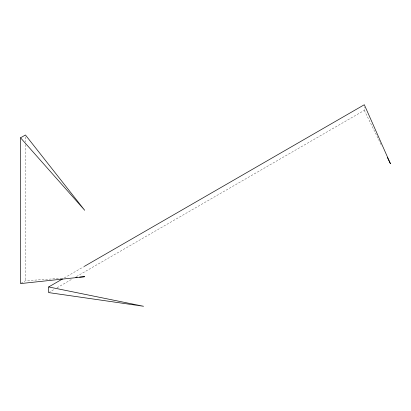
<?xml version="1.0" encoding="UTF-8"?>
<svg xmlns="http://www.w3.org/2000/svg" width="411" height="411" viewBox="0 0 411 411"><rect width="100%" height="100%" fill="white"/><g stroke="black" fill="none" stroke-linecap="round" stroke-linejoin="round"><path stroke-width="0.31" stroke-dasharray="2.06 1.54" d="M21.095 283.271L25.441 280.764L63.053 278.196M64.244 277.964L83.695 266.739M48.688 292.596L54.247 289.39M57.021 287.782L72.028 279.12M76.472 276.557L364.31 110.374L364.31 107.235M364.31 110.374L381.737 145.951M25.441 136.899L25.441 142.016M25.441 144.569L25.441 280.764"/><path stroke-width="0.62" d="M20.55 137.803L25.441 134.983L84.728 210.314L20.55 137.803L20.55 283.585L84.728 276.711L79.626 277.06M48.688 286.95L143.567 306.272L48.688 292.596L48.688 286.95L62.58 278.93M84.25 266.415L364.31 104.728L390.45 163.737L387.357 157.428M75.804 277.322L77.078 277.235"/></g></svg>
